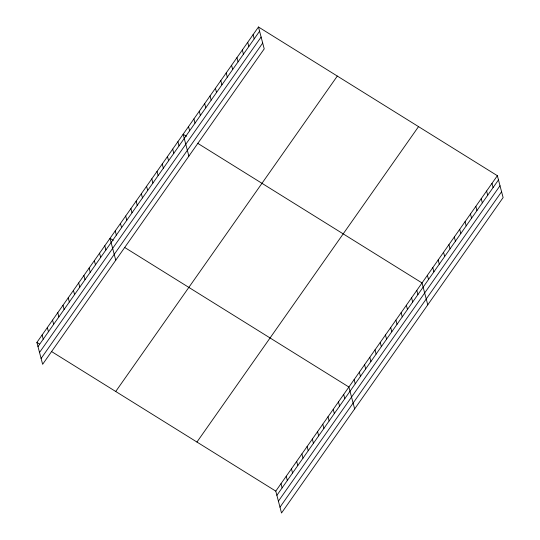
<?xml version="1.0" encoding="UTF-8"?>
<svg xmlns="http://www.w3.org/2000/svg" width="540" height="540" viewBox="0 0 540 540"><rect width="100%" height="100%" fill="white"/><g stroke="black" fill="none" stroke-linecap="round" stroke-linejoin="round"><path stroke-width="0.81" d="M258.478 27L264.222 48.884L42.633 364.298L36.889 342.421L258.478 27L497.367 175.703L503.111 197.579L281.522 513L275.778 491.117L51.341 351.412M37.996 346.633L259.585 31.212M39.528 352.458L261.117 37.044M41.101 358.465L262.69 43.052M115.722 391.487L337.311 76.073M196.945 442.044L418.534 126.63M275.778 491.117L497.367 175.703M276.885 495.329L498.474 179.915M278.411 501.161L500.006 185.74M279.99 507.168L501.579 191.754M186.422 136.289L183.141 134.244L188.879 156.121M197.593 143.242L422.03 282.94L427.768 304.823M113.299 240.374L110.018 238.329L115.756 260.213M124.47 247.327L348.901 387.031L354.645 408.915M36.889 342.421L39.521 344.054M491.987 183.364L493.094 187.569M486.608 191.018L487.708 195.23M481.228 198.679L482.328 202.892M475.841 206.341L476.948 210.553M470.462 214.002L471.569 218.214M465.082 221.663L466.182 225.875M459.702 229.325L460.802 233.53M454.315 236.979L455.423 241.191M448.936 244.64L450.043 248.852M443.556 252.302L444.656 256.514M438.17 259.963L439.276 264.175M432.79 267.624L433.897 271.836M427.41 275.285L428.517 279.497M416.806 290.378L417.913 294.59M411.581 297.81L412.688 302.022M406.357 305.249L407.464 309.461M401.139 312.68L402.239 316.892M395.914 320.119L397.015 324.331M390.69 327.55L391.797 331.763M385.465 334.989L386.573 339.201M380.241 342.421L381.348 346.633M375.017 349.859L376.124 354.065M369.799 357.291L370.899 361.503M364.574 364.723L365.681 368.935M359.35 372.161L360.457 376.373M354.125 379.593L355.232 383.805M253.098 34.661L254.205 38.873M343.683 394.463L344.783 398.675M247.718 42.323L248.825 46.535M338.459 401.902L339.566 406.114M242.339 49.984L243.439 54.189M333.234 409.334L334.341 413.546M236.952 57.638L238.059 61.85M328.01 416.772L329.117 420.984M231.572 65.299L232.679 69.512M322.785 424.204L323.892 428.416M226.193 72.961L227.3 77.173M317.567 431.642L318.668 435.854M220.813 80.622L221.913 84.834M312.343 439.074L313.443 443.286M215.426 88.283L216.533 92.495M307.118 446.513L308.225 450.718M210.047 95.944L211.154 100.15M301.894 453.944L303.001 458.156M204.667 103.599L205.774 107.811M296.669 461.376L297.776 465.588M199.287 111.26L200.387 115.472M291.452 468.815L292.552 473.026M193.9 118.922L195.007 123.133M286.227 476.246L287.327 480.458M188.521 126.583L189.628 130.795M281.003 483.685L282.11 487.897M177.917 141.676L179.024 145.888M172.692 149.114L173.799 153.326M167.468 156.546L168.575 160.758M162.25 163.984L163.35 168.19M157.025 171.416L158.126 175.628M151.801 178.848L152.908 183.06M146.576 186.287L147.683 190.499M141.352 193.718L142.459 197.93M136.134 201.157L137.234 205.369M130.91 208.589L132.01 212.8M125.685 216.027L126.792 220.239M120.461 223.459L121.568 227.671M115.236 230.897L116.343 235.109M104.794 245.768L105.894 249.98M99.569 253.199L100.676 257.411M94.345 260.638L95.452 264.843M89.12 268.07L90.227 272.281M83.903 275.501L85.003 279.713M78.678 282.94L79.778 287.152M73.454 290.372L74.561 294.584M68.229 297.81L69.336 302.022M63.005 305.242L64.112 309.454M57.78 312.68L58.887 316.892M52.562 320.112L53.663 324.324M47.338 327.55L48.445 331.763M42.113 334.982L43.22 339.194"/></g></svg>
